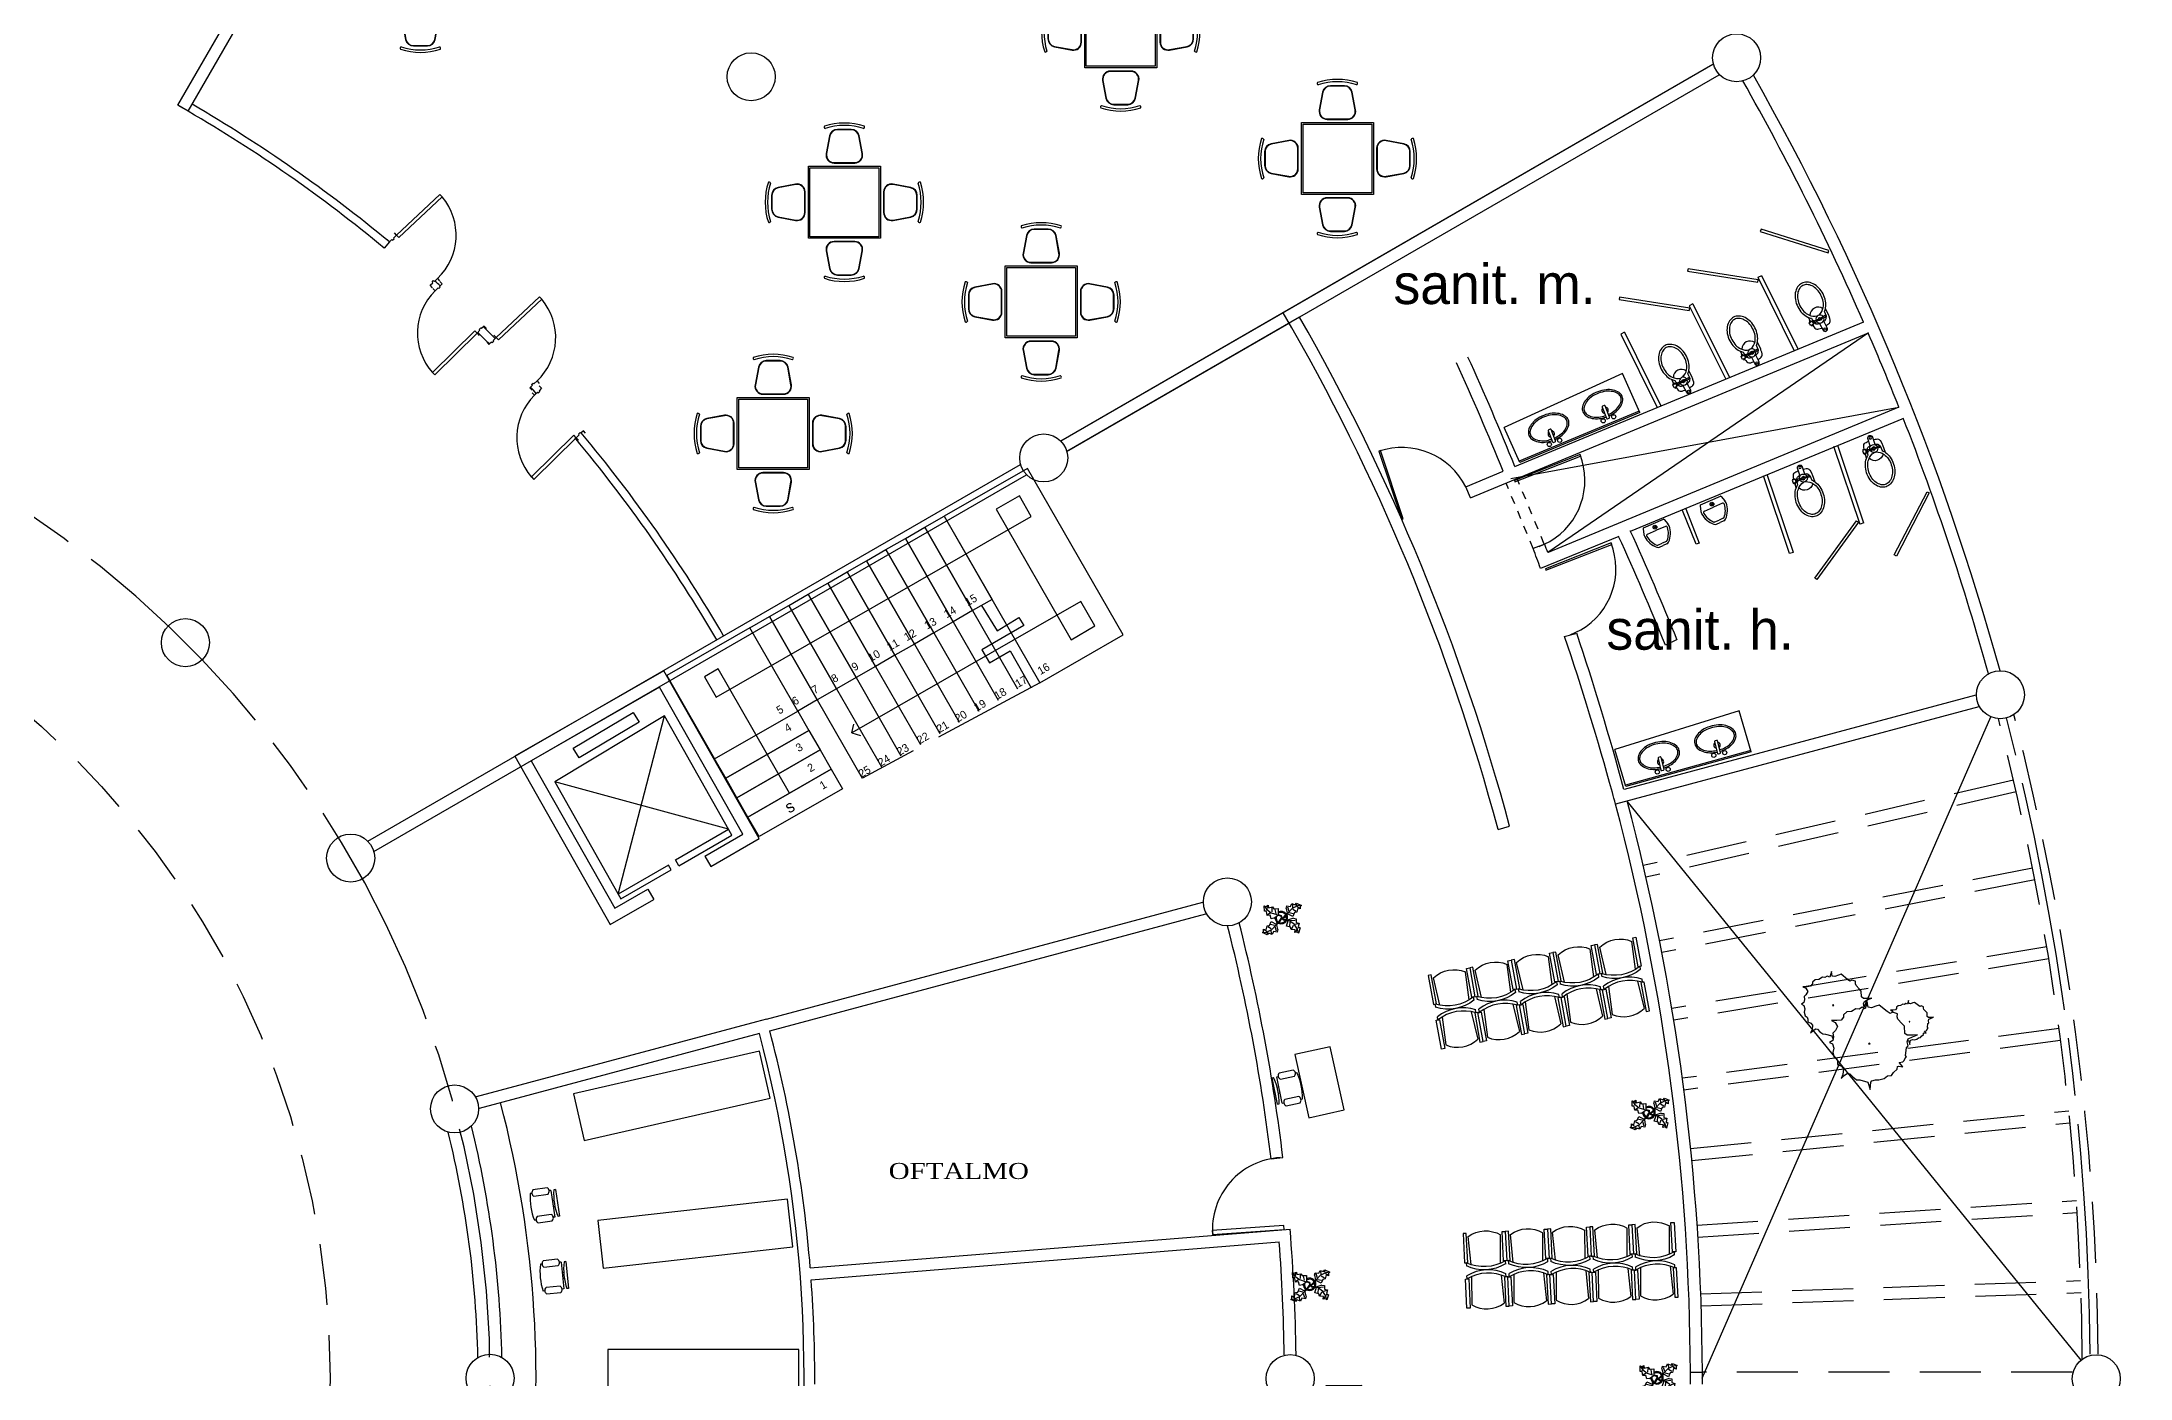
# Model space of a CAD drawing. Header units: millimetres. Extents: x 9 to 248, y 25 to 124.
# Drawn here: x 98.25 to 124.35, y 82.16 to 98.86 of the extents above; entities that cross this region are included whole.
import ezdxf

# ---------------------------------------------------------------- set-up
doc = ezdxf.new("R2010")
doc.units = ezdxf.units.MM
doc.header["$LTSCALE"] = 0.8
doc.header["$MEASUREMENT"] = 0
for name, pattern in [('ACAD_ISO02W100', [15, 12, -3]), ('ACAD_ISO08W100', [36, 24, -3, 6, -3]), ('DASHED2', [9.525, 6.35, -3.175])]:
    doc.linetypes.add(name, pattern=pattern)
for name, color, linetype in [('cancel', 2, 'Continuous'), ('CANCELERIA', 30, 'Continuous'), ('COLUMNAS', 5, 'Continuous'), ('EJES', 1, 'ACAD_ISO08W100'), ('JARDIN', 3, 'Continuous'), ('letrero', 4, 'Continuous'), ('MSAN', 2, 'Continuous'), ('MUEBLES', 2, 'Continuous'), ('MUROS', 6, 'Continuous')]:
    doc.layers.add(name, color=color, linetype=linetype)
doc.layers.add('LUMINARIAS', color=7, linetype='Continuous', lineweight=30)
doc.styles.add('Estilo 01', font='times.ttf', dxfattribs={"width": 1.2})
doc.styles.get("Standard").update_dxf_attribs({"font": 'bgothl.ttf'})

# ---------------------------------------------------------------- blocks, each defined once
blk = doc.blocks.new('COLUMNA')
at = {"layer": 'COLUMNAS', "ltscale": 0.15}
blk.add_circle((78.551, 72.792), 0.3, dxfattribs=at)
blk = doc.blocks.new('PUERTA.01')
at = {"layer": 'MUEBLES', "ltscale": 0.15}
blk.add_line((93.279, 73.287), (93.222, 73.426), dxfattribs=at)
blk.add_lwpolyline([(92.136, 73.871), (92.421, 73.017), (92.44, 73.023), (92.155, 73.877)], close=True, dxfattribs=at)
blk.add_arc((92.421, 73.017), 0.899, 27.0455, 108.4545, dxfattribs=at)
blk = doc.blocks.new('PUERTA01')
at = {"layer": 'MUEBLES', "ltscale": 0.15}
blk.add_lwpolyline([(91.591, 47.157), (92.347, 46.669), (92.374, 46.711), (91.618, 47.199)], close=True, dxfattribs=at)
blk.add_arc((91.616, 47.201), 0.9, 236.4813, 327.5293, dxfattribs=at)
blk = doc.blocks.new('ESTANTE')
at = {"layer": 'MUEBLES', "ltscale": 0.15}
blk.add_lwpolyline([(82.502, 62.042), (84.887, 62.042), (84.887, 62.642), (82.502, 62.642)], close=True, dxfattribs=at)
blk = doc.blocks.new('Clump of Trees or Bushes - plan')
for points in [[(-10.993, 56.487), (-9.228, 58.426), (-10.144, 63.512), (-8.923, 67.033), (-3.43, 69.772), (2.673, 72.119), (-2.82, 71.728), (-10.449, 71.728), (-13.195, 74.075), (-13.806, 83.073), (-16.857, 86.594), (-22.045, 92.071), (-22.961, 94.81), (-22.656, 98.722), (-28.759, 100.678), (-31.811, 99.113), (-35.472, 101.461), (-45.543, 109.676), (-49.815, 108.503), (-55.308, 106.155), (-59.58, 106.938), (-60.801, 113.98), (-63.242, 104.982), (-67.209, 106.938), (-70.872, 104.59), (-74.839, 104.982), (-80.637, 101.461), (-86.435, 101.069), (-90.402, 97.548), (-90.402, 94.419), (-93.454, 90.898), (-98.947, 90.115), (-105.66, 90.115), (-101.083, 87.768), (-98.031, 82.682), (-100.778, 77.596), (-103.829, 74.466), (-103.219, 69.772), (-104.134, 65.077), (-108.102, 62.73), (-104.439, 60.774), (-102.609, 55.297), (-103.829, 50.211), (-102.303, 44.342), (-98.947, 41.995), (-98.031, 38.865), (-98.031, 34.953), (-93.148, 32.606), (-90.707, 29.476), (-91.317, 22.434), (-93.454, 17.348), (-89.487, 21.26), (-85.519, 23.999), (-82.468, 23.216), (-78.806, 19.304), (-74.228, 15.783), (-69.956, 15.392), (-59.886, 12.653), (-58.254, 7.074)], [(59.448, 5.262), (60.936, 4.858), (62.652, -1.011), (63.415, 4.858), (64.178, 5.836), (66.848, 6.814), (69.709, 6.569), (73.905, 7.792), (76.385, 9.748), (79.627, 10.237), (81.153, 12.438), (84.014, 15.127), (84.205, 17.084), (85.158, 17.573), (88.591, 16.839), (85.73, 20.262), (88.591, 20.751), (89.545, 21.974), (90.689, 24.174), (91.452, 24.663), (90.499, 25.886), (91.261, 31.999), (92.596, 33.466), (92.024, 36.645), (92.787, 38.845), (96.22, 40.557), (100.035, 42.024), (96.602, 41.779), (91.834, 41.779), (90.117, 43.246), (89.736, 48.871), (87.828, 51.071), (84.586, 54.494), (84.014, 56.206), (84.205, 58.651), (80.39, 59.873), (78.483, 58.895), (76.194, 60.362), (69.9, 65.497), (67.23, 64.764), (63.797, 63.297), (61.126, 63.786), (60.364, 68.187), (58.838, 62.563), (56.358, 63.786), (54.07, 62.319), (51.59, 62.563), (47.966, 60.362), (44.343, 60.118), (41.863, 57.917), (41.863, 55.961), (39.956, 53.761), (36.523, 53.272), (32.327, 53.272), (35.187, 51.805), (36.641, 49.381)]]:
    blk.add_lwpolyline(points)
for points in [[(-4.577, 66.508), (-7.629, 55.261), (-12.588, 57.706), (-17.166, 54.772), (-22.125, 55.261), (-29.372, 50.86), (-36.62, 50.371), (-41.579, 45.969), (-41.579, 42.057), (-45.393, 37.656), (-52.259, 36.678), (-60.651, 36.678), (-54.93, 33.743), (-51.115, 27.386), (-54.548, 21.029), (-58.363, 17.116), (-57.6, 11.248), (-58.744, 5.38), (-63.703, 2.446), (-59.126, 0), (-56.837, -6.846), (-58.363, -13.203), (-56.455, -20.539), (-52.259, -23.473), (-51.115, -27.385), (-51.115, -32.275), (-45.012, -35.21), (-41.96, -39.122), (-42.723, -47.924), (-45.393, -54.282), (-40.434, -49.391), (-35.475, -45.968), (-31.661, -46.946), (-27.083, -51.837), (-21.362, -56.238), (-16.021, -56.727), (-3.433, -60.15), (0, -71.887), (1.526, -60.15), (3.052, -58.194), (8.392, -56.238), (14.114, -56.727), (22.506, -54.282), (27.465, -50.369), (33.949, -49.391), (37.001, -44.99), (42.723, -39.611), (43.104, -35.699), (45.012, -34.721), (51.878, -36.188), (46.156, -29.341), (51.878, -28.363), (53.785, -25.918), (56.074, -21.517), (57.6, -20.539), (55.692, -18.094), (57.218, -5.868), (59.888, -2.934), (58.744, 3.424), (60.27, 7.825), (67.136, 11.248), (74.765, 14.182), (67.899, 13.693), (58.363, 13.693), (54.93, 16.627), (54.167, 27.875), (50.352, 32.276), (43.867, 39.123), (42.723, 42.546), (43.104, 47.436), (35.475, 49.882), (31.661, 47.925), (27.083, 50.86), (14.495, 61.129), (9.155, 59.662), (2.289, 56.728), (-3.052, 57.706)], [(-58.055, 61.947), (-58.97, 60.774), (-57.139, 60.774)], [(62.08, 35.667), (61.508, 34.933), (62.652, 34.933)], [(-1.144, 1.468), (-2.289, 0), (0, 0)]]:
    blk.add_lwpolyline(points, close=True)
blk = doc.blocks.new('Plant - Rubber or Philodendron')
at = {"linetype": 'Continuous'}
for p, q in [((-16.2005, 11.4774), (-13.9899, 8.1064)), ((-16.2005, 11.4774), (-14.8639, 10.7964)), ((-16.0159, 6.3329), (-16.2005, 11.4774)), ((-14.0069, 5.8704), (-16.0159, 6.3329)), ((-15.3434, 6.5514), (-13.9984, 6.9884)), ((-14.8639, 10.7964), (-12.6195, 11.8975)), ((-13.5868, 2.2894), (-14.0069, 5.8704)), ((-13.9899, 8.1064), (-9.5434, 4.7185)), ((-10.6784, 2.491), (-13.5868, 2.2894)), ((-13.3174, 8.325), (-13.0735, 11.0065)), ((-13.1329, 3.1804), (-10.6614, 4.727)), ((-12.6195, 11.8975), (-12.1909, 9.4345)), ((-12.1909, 9.4345), (-8.3829, 10.3)), ((-9.5858, -0.8715), (-10.6784, 2.491)), ((-9.5434, 4.7185), (-4.1917, 2.9888)), ((-8.8369, 9.409), (-9.0894, 5.6095)), ((-8.3829, 10.3), (-7.0549, 8.501)), ((-7.1228, -0.443), (-3.5248, 2.2131)), ((-7.0549, 8.501), (-3.0284, 8.6941)), ((-4.8529, 4.012), (-5.7184, 7.82)), ((-3.5248, 2.2131), (-3.3011, 2.4355)), ((-3.3011, 2.4355), (-0.5306, 1.7947)), ((-3.0284, 8.6941), (-3.0709, 3.1041)), ((-3.0709, 3.1041), (0.0797, 2.3163)), ((-0.5306, 1.7947), (-0.2255, -0.5527)), ((-0.5306, 1.7947), (-0.5306, 1.7947)), ((0.0797, 2.3163), (0.4866, -0.031)), ((0.4866, -0.031), (2.1141, 0.2298)), ((2.1141, 0.2298), (5.4346, 3.9146)), ((6.1032, 3.6844), (2.8262, -0.031)), ((4.6914, 8.8812), (5.3859, 11.2828)), ((4.6914, 8.8812), (5.5014, 4.4831)), ((5.3859, 11.2828), (8.8871, 10.7908)), ((5.4346, 3.9146), (5.5014, 4.4831)), ((5.9878, 10.4842), (7.1971, 6.3869)), ((11.1089, 1.1958), (6.1032, 3.6844)), ((10.3916, 8.7942), (6.2847, 4.4028)), ((7.7005, 4.8881), (11.5025, 3.9967)), ((8.8871, 10.7908), (9.9809, 13.4933)), ((9.9809, 13.4933), (13.3837, 12.301)), ((15.3859, 11.3055), (10.3916, 8.7942)), ((10.5828, 12.6946), (10.8893, 9.7953)), ((14.2977, 6.1031), (10.9934, 7.9956)), ((12.7005, 4.8994), (11.1089, 1.1958)), ((14.8995, 5.3044), (12.7005, 4.8994)), ((13.3837, 12.301), (14.68, 13.9039)), ((14.5816, 13.2037), (14.3848, 11.8033)), ((14.68, 13.9039), (19.3848, 11.8146)), ((15.7909, 9.1065), (14.8995, 5.3044)), ((15.2875, 10.6053), (17.5907, 9.2105)), ((19.3848, 11.8146), (15.3859, 11.3055)), ((18.1925, 8.4119), (15.7909, 9.1065)), ((19.3848, 11.8146), (18.1868, 10.9119)), ((18.1868, 10.9119), (18.1925, 8.4119)), ((-18.008, -14.1781), (-16.8101, -13.2754)), ((-18.008, -14.1781), (-14.0091, -13.669)), ((-13.3032, -16.2674), (-18.008, -14.1781)), ((-16.8157, -10.7754), (-14.4141, -11.4699)), ((-16.8101, -13.2754), (-16.8157, -10.7754)), ((-13.9107, -12.9688), (-16.2139, -11.574)), ((-14.4141, -11.4699), (-13.5228, -7.6679)), ((-14.0091, -13.669), (-9.0148, -11.1577)), ((-13.5228, -7.6679), (-11.3237, -7.2629)), ((-12.0069, -14.6645), (-13.3032, -16.2674)), ((-13.2048, -15.5672), (-13.008, -14.1668)), ((-12.921, -8.4665), (-9.6166, -10.359)), ((-8.6042, -15.8568), (-12.0069, -14.6645)), ((-11.3237, -7.2629), (-9.7321, -3.5593)), ((-6.3237, -7.2516), (-10.1257, -6.3602)), ((-9.7321, -3.5593), (-4.7264, -6.0479)), ((-7.1228, -0.443), (-9.5858, -0.8715)), ((-9.206, -15.0581), (-9.5126, -12.1588)), ((-9.0148, -11.1577), (-4.9047, -6.8122)), ((-7.5103, -13.1543), (-8.6042, -15.8568)), ((-4.0092, -13.6463), (-7.5103, -13.1543)), ((-4.611, -12.8477), (-5.8203, -8.7504)), ((-2.019, -3.6148), (-4.7264, -6.0479)), ((-4.1246, -6.8466), (-4.0579, -6.2781)), ((-3.3146, -11.2447), (-4.1246, -6.8466)), ((-4.0579, -6.2781), (-0.9375, -3.1608)), ((-3.3146, -11.2447), (-4.0092, -13.6463)), ((-2.019, -3.6148), (-0.2255, -0.5527)), ((-0.9375, -3.1608), (0.5883, -0.8135)), ((0.5883, -0.8135), (2.2447, -2.0916)), ((2.8262, -0.031), (1.3003, -0.5527)), ((1.3003, -0.5527), (2.4193, -1.4655)), ((2.2447, -2.0916), (6.7108, -2.6626)), ((2.4193, -1.4655), (6.895, -2.1175)), ((4.943, -7.9659), (6.7108, -2.6626)), ((8.8321, -9.0266), (4.943, -7.9659)), ((11.6605, -0.5413), (6.895, -2.1175)), ((12.3677, -6.1981), (7.219, -2.6772)), ((8.125, -4.0768), (7.7715, -7.9659)), ((8.3544, -2.7453), (13.1973, -2.1704)), ((9.5392, -11.1479), (8.8321, -9.0266)), ((13.4283, -11.5015), (9.5392, -11.1479)), ((10.2463, -10.4408), (11.6605, -6.9053)), ((11.6605, -0.5413), (14.1354, -0.8948)), ((15.5496, -10.7943), (12.3677, -6.1981)), ((13.0748, -13.9763), (13.4283, -11.5015)), ((15.5496, -13.6228), (13.0748, -13.9763)), ((16.2567, -5.8446), (13.4283, -6.5517)), ((14.8425, -10.7943), (13.7819, -13.2692)), ((14.1354, -0.8948), (14.1354, -4.4304)), ((14.1354, -4.4304), (16.9638, -5.1375)), ((16.6103, -14.6834), (15.5496, -10.7943)), ((16.6103, -14.6834), (15.5496, -13.6228)), ((17.3174, -9.7337), (15.9032, -9.7337)), ((16.9638, -5.1375), (16.2567, -8.673)), ((16.2567, -8.673), (18.0245, -9.7337)), ((18.0245, -9.7337), (16.6103, -14.6834))]:
    blk.add_line(p, q, dxfattribs=at)
for centre, radius, start, end in [((0.0308, 0.1664), 6, 178.6147, 235.1169), ((0.0308, 0.1664), 5, 168.1647, 238.6725), ((0, 0), 6.1275, 34.37569, 120.1028), ((-0.0601, -0.2075), 5.2461, 33.82192, 124.9414), ((-0.2664, 0.1682), 5.2775, 338.4094, 20.03007), ((-0.098, 0.1364), 6.1288, 341.2017, 26.09184), ((-0.0234, 0.3825), 6.1492, 242.5812, 331.2714), ((-0.1102, 0.4886), 5.2883, 247.3711, 327.472)]:
    blk.add_arc(centre, radius, start, end, dxfattribs=at)
blk = doc.blocks.new('Chair - Desk')
at = {"linetype": 'Continuous'}
for p, q in [((-8.5, 0), (-8.5, -1)), ((-8.5, 0), (8.5, 0)), ((8.5, 0), (8.5, -1)), ((-10.5, -5), (-10.5, -14)), ((-8.5, -3), (-8.5, -4)), ((-8.5, -3), (8.5, -3)), ((-6.5, -14), (-6.5, -5)), ((-2, -3), (-2, -1.9355)), ((2, -1.9576), (2, -3)), ((6.5, -5), (6.5, -14)), ((8.5, -3), (8.5, -4)), ((10.5, -14), (10.5, -5)), ((-8.5, -15), (-8.5, -16)), ((8.5, -15), (8.5, -16))]:
    blk.add_line(p, q, dxfattribs=at)
for centre, radius, start, end in [((-8.5, -6.5), 2.5, 36.8699, 143.1301), ((0, 34.625), 36.625, 256.5803, 283.4197), ((8.5, -6.5), 2.5, 36.8699, 143.1301), ((-8.5, -12.5), 2.5, 216.8699, 323.1301), ((0, 19.625), 36.625, 256.5803, 283.4197), ((8.5, -12.5), 2.5, 216.8699, 323.1301)]:
    blk.add_arc(centre, radius, start, end, dxfattribs=at)
blk = doc.blocks.new('ESCRITORIO')
at = {"layer": 'MUEBLES', "ltscale": 0.15}
blk.add_lwpolyline([(78.54, 40.671), (79.258, 41.044), (79.051, 41.443), (78.332, 41.07)], close=True, dxfattribs=at)
blk = doc.blocks.new('escalera02')
at = {"layer": 'MUEBLES', "ltscale": 0.15}
for p, q in [((87.643, 73.311), (87.353, 73.144)), ((87.353, 73.144), (88.288, 71.515)), ((87.79, 73.055), (87.643, 73.311)), ((83.854, 70.795), (87.79, 73.055)), ((88.411, 71.993), (85.55, 70.351)), ((88.587, 71.686), (88.411, 71.993)), ((88.288, 71.515), (88.587, 71.686)), ((83.879, 71.149), (83.707, 71.051)), ((83.707, 71.051), (83.854, 70.795)), ((84.771, 69.596), (83.879, 71.149)), ((85.55, 70.351), (85.575, 70.459)), ((85.55, 70.351), (85.656, 70.318))]:
    blk.add_line(p, q, dxfattribs=at)
at = {"layer": 'MUEBLES', "linetype": 'ACAD_ISO02W100', "ltscale": 0.15}
for p, q in [((87.058, 71.878), (87.619, 70.901)), ((86.573, 71.599), (87.134, 70.622)), ((86.815, 71.738), (87.376, 70.761)), ((86.087, 71.32), (86.648, 70.343)), ((86.33, 71.46), (86.891, 70.483)), ((85.601, 71.041), (86.162, 70.064)), ((85.844, 71.181), (86.405, 70.204)), ((85.116, 70.763), (85.677, 69.785)), ((85.358, 70.902), (85.919, 69.925)), ((87.899, 70.977), (85.68, 69.786))]:
    blk.add_line(p, q, dxfattribs=at)
at = {"layer": 'MUEBLES', "ltscale": 0.15}
for points in [[(87.899, 70.977), (88.939, 71.574), (87.744, 73.655), (86.704, 73.058)], [(87.058, 71.878), (86.815, 71.738), (86.218, 72.779), (86.461, 72.919)], [(87.301, 72.017), (87.058, 71.878), (86.461, 72.919), (86.704, 73.058)], [(86.573, 71.599), (86.33, 71.46), (85.732, 72.5), (85.975, 72.64)], [(86.815, 71.738), (86.573, 71.599), (85.975, 72.64), (86.218, 72.779)], [(86.087, 71.32), (85.844, 71.181), (85.247, 72.222), (85.489, 72.361)], [(86.33, 71.46), (86.087, 71.32), (85.489, 72.361), (85.732, 72.5)], [(85.601, 71.041), (85.358, 70.902), (84.761, 71.943), (85.004, 72.082)], [(85.844, 71.181), (85.601, 71.041), (85.004, 72.082), (85.247, 72.222)], [(85.116, 70.763), (84.873, 70.623), (84.275, 71.664), (84.518, 71.803)], [(85.358, 70.902), (85.116, 70.763), (84.518, 71.803), (84.761, 71.943)], [(83.832, 70.026), (84.873, 70.623), (84.275, 71.664), (83.235, 71.066)], [(83.972, 69.783), (83.832, 70.026), (84.873, 70.623), (85.012, 70.38)], [(84.111, 69.54), (83.972, 69.783), (85.012, 70.38), (85.152, 70.138)], [(84.25, 69.297), (84.111, 69.54), (85.152, 70.138), (85.291, 69.895)], [(84.39, 69.054), (84.25, 69.297), (85.291, 69.895), (85.43, 69.652)]]:
    blk.add_lwpolyline(points, close=True, dxfattribs=at)
at = {"layer": 'MUEBLES', "linetype": 'DASHED2', "ltscale": 0.15}
blk.add_lwpolyline([(87.169, 71.941), (87.366, 71.626), (87.635, 71.794), (87.699, 71.691), (87.175, 71.39), (87.268, 71.227), (87.527, 71.375), (87.791, 70.915)], dxfattribs=at)
at = {"layer": 'MUEBLES', "ltscale": 0.15, "attachment_point": 1, "rotation": 29.861}
for s, insert, char_height, width in [('15', (86.947, 72.018), 0.1, 0.4085), ('13', (86.44, 71.726), 0.1, 0.4085), ('14', (86.685, 71.867), 0.1, 0.4085), ('11', (85.973, 71.459), 0.1, 0.4085), ('12', (86.186, 71.581), 0.1, 0.4085), ('10', (85.736, 71.322), 0.1, 0.4085), ('8', (85.277, 71.059), 0.1, 0.2575), ('9', (85.531, 71.205), 0.1, 0.2575), ('17', (87.576, 70.998), 0.1, 0.4085), ('16', (87.855, 71.158), 0.1, 0.4085), ('6', (84.786, 70.777), 0.1, 0.2575), ('7', (85.032, 70.918), 0.1, 0.2575), ('19', (87.06, 70.702), 0.1, 0.4085), ('18', (87.314, 70.848), 0.1, 0.4085), ('5', (84.592, 70.666), 0.1, 0.2575), ('21', (86.593, 70.433), 0.1, 0.4085), ('20', (86.821, 70.565), 0.1, 0.4085), ('4', (84.692, 70.441), 0.1, 0.2575), ('3', (84.833, 70.195), 0.1, 0.2575), ('23', (86.096, 70.149), 0.1, 0.4085), ('22', (86.347, 70.293), 0.1, 0.4085), ('2', (84.979, 69.942), 0.1, 0.2575), ('24', (85.86, 70.013), 0.1, 0.4085), ('1', (85.132, 69.725), 0.1, 0.2575), ('25', (85.618, 69.874), 0.1, 0.4085), ('s', (84.69, 69.471), 0.15, 0.2575)]:
    blk.add_mtext(s, dxfattribs=dict(at, insert=insert, char_height=char_height, width=width))
blk = doc.blocks.new('elev.01')
at = {"layer": 'MUEBLES', "ltscale": 0.15}
for p, q in [((83.206, 70.564), (81.836, 69.737)), ((82.627, 68.336), (83.206, 70.564)), ((84.006, 69.146), (81.836, 69.737)), ((83.343, 68.763), (84.006, 69.146)), ((83.257, 68.699), (82.627, 68.336)), ((83.291, 68.639), (83.257, 68.699)), ((83.385, 68.69), (83.343, 68.763))]:
    blk.add_line(p, q, dxfattribs=at)
blk.add_lwpolyline([(82.067, 70.159), (82.817, 70.606), (82.889, 70.486), (82.139, 70.038)], close=True, dxfattribs=at)
for points in [[(83.385, 68.69), (84.049, 69.072), (83.206, 70.564)], [(81.836, 69.737), (82.661, 68.276), (83.291, 68.639)]]:
    blk.add_lwpolyline(points, dxfattribs=at)
at = {"layer": 'MUROS', "ltscale": 0.15}
for p, q in [((83.713, 68.811), (84.186, 69.084)), ((83.788, 68.681), (84.39, 69.029)), ((83.713, 68.811), (83.788, 68.681)), ((82.586, 68.16), (82.998, 68.398)), ((82.998, 68.398), (83.073, 68.268)), ((82.528, 67.954), (83.073, 68.268))]:
    blk.add_line(p, q, dxfattribs=at)
for points in [[(84.39, 69.029), (83.2, 71.127), (81.335, 70.058), (82.528, 67.954)], [(84.186, 69.084), (83.145, 70.923), (81.54, 70.002), (82.586, 68.16)]]:
    blk.add_lwpolyline(points, dxfattribs=at)
blk = doc.blocks.new('S-ESPERA')
at = {"color": 0, "linetype": 'ByBlock'}
for p, q in [((-0.183, 2.642), (0.183, 2.642)), ((-0.183, 2.601), (-0.183, 2.642)), ((0.183, 2.642), (0.183, 2.621)), ((0.183, 2.621), (0.224, 2.621)), ((0.183, 2.621), (0.183, 2.601)), ((0.183, 2.601), (-0.183, 2.601)), ((0.209, 2.563), (-0.142, 2.581)), ((0.183, 2.154), (-0.183, 2.154)), ((-0.183, 2.154), (-0.183, 2.113)), ((-0.183, 2.113), (0.183, 2.113)), ((-0.183, 2.113), (0.183, 2.113)), ((-0.183, 2.073), (-0.183, 2.113)), ((-0.183, 2.113), (0.183, 2.113)), ((0.209, 2.192), (-0.142, 2.174)), ((0.183, 2.134), (0.183, 2.154)), ((0.183, 2.113), (0.183, 2.134)), ((0.183, 2.134), (0.224, 2.134)), ((0.183, 2.113), (0.183, 2.093)), ((0.183, 2.113), (0.183, 2.093)), ((0.183, 2.093), (0.224, 2.093)), ((0.183, 2.093), (0.183, 2.073)), ((0.183, 2.093), (0.224, 2.093)), ((0.183, 2.073), (-0.183, 2.073)), ((0.209, 2.035), (-0.142, 2.052)), ((-0.183, 1.626), (-0.183, 1.585)), ((0.183, 1.626), (-0.183, 1.626)), ((-0.183, 1.544), (-0.183, 1.585)), ((-0.183, 1.585), (0.183, 1.585)), ((-0.183, 1.585), (0.183, 1.585)), ((0.209, 1.664), (-0.142, 1.646)), ((0.183, 1.605), (0.183, 1.626)), ((0.183, 1.605), (0.224, 1.605)), ((0.183, 1.585), (0.183, 1.605)), ((0.183, 1.585), (0.183, 1.565)), ((0.183, 1.544), (-0.183, 1.544)), ((0.209, 1.506), (-0.142, 1.524)), ((0.183, 1.565), (0.183, 1.544)), ((0.183, 1.565), (0.224, 1.565)), ((-0.183, 1.097), (-0.183, 1.057)), ((0.183, 1.097), (-0.183, 1.097)), ((-0.183, 1.057), (0.183, 1.057)), ((-0.183, 1.016), (-0.183, 1.057)), ((-0.183, 1.057), (0.183, 1.057)), ((0.209, 1.135), (-0.142, 1.118)), ((0.183, 1.077), (0.183, 1.097)), ((0.183, 1.077), (0.224, 1.077)), ((0.183, 1.057), (0.183, 1.077)), ((0.183, 1.057), (0.183, 1.036)), ((0.183, 1.016), (-0.183, 1.016)), ((0.209, 0.978), (-0.142, 0.996)), ((0.183, 1.036), (0.183, 1.016)), ((0.183, 1.036), (0.224, 1.036)), ((-0.183, 0.569), (-0.183, 0.528)), ((0.183, 0.569), (-0.183, 0.569)), ((-0.183, 0.488), (-0.183, 0.528)), ((-0.183, 0.528), (0.183, 0.528)), ((-0.183, 0.528), (0.183, 0.528)), ((0.209, 0.607), (-0.142, 0.589)), ((0.183, 0.549), (0.183, 0.569)), ((0.183, 0.549), (0.224, 0.549)), ((0.183, 0.528), (0.183, 0.549)), ((0.183, 0.528), (0.183, 0.508)), ((0.183, 0.488), (-0.183, 0.488)), ((0.209, 0.45), (-0.142, 0.467)), ((0.183, 0.508), (0.183, 0.488)), ((0.183, 0.508), (0.224, 0.508)), ((-0.183, 0.041), (-0.183, 0)), ((0.183, 0.041), (-0.183, 0.041)), ((-0.183, 0), (0.183, 0)), ((0.209, 0.079), (-0.142, 0.061)), ((0.183, 0.02), (0.183, 0.041)), ((0.183, 0.02), (0.224, 0.02)), ((0.183, 0), (0.183, 0.02))]:
    blk.add_line(p, q, dxfattribs=at)
for centre, radius, start, end in [((-0.274, 2.377), 0.518, 331.9275, 28.0725), ((-0.234, 2.377), 0.518, 331.9275, 28.0725), ((0.166, 2.377), 0.369, 146.6015, 213.3985), ((-0.274, 1.849), 0.518, 331.9275, 28.0725), ((-0.234, 1.849), 0.518, 331.9275, 28.0725), ((0.166, 1.849), 0.369, 146.6015, 213.3985), ((0.166, 1.321), 0.369, 146.6015, 213.3985), ((-0.274, 1.321), 0.518, 331.9275, 28.0725), ((-0.234, 1.321), 0.518, 331.9275, 28.0725), ((0.166, 0.792), 0.369, 146.6015, 213.3985), ((-0.274, 0.792), 0.518, 331.9275, 28.0725), ((-0.234, 0.792), 0.518, 331.9275, 28.0725), ((0.166, 0.264), 0.369, 146.6015, 213.3985), ((-0.274, 0.264), 0.518, 331.9275, 28.0725), ((-0.234, 0.264), 0.518, 331.9275, 28.0725)]:
    blk.add_arc(centre, radius, start, end, dxfattribs=at)
blk = doc.blocks.new('MCUADR')
for points in [[(0.301, 0.92), (0.559, 0.92, 0.470481), (0.657, 1.039), (0.615, 1.259, 0.3601), (0.517, 1.34), (0.343, 1.34, 0.3601), (0.245, 1.259), (0.203, 1.039, 0.470481)], [(0.301, 0.925), (0.559, 0.925, 0.470481), (0.652, 1.038), (0.611, 1.258, 0.3601), (0.517, 1.335), (0.343, 1.335, 0.3601), (0.249, 1.258), (0.208, 1.038, 0.470481)], [(-0.06, 0.301), (-0.06, 0.559, 0.470481), (-0.179, 0.657), (-0.399, 0.615, 0.3601), (-0.48, 0.517), (-0.48, 0.343, 0.3601), (-0.399, 0.245), (-0.179, 0.203, 0.470481)], [(-0.065, 0.301), (-0.065, 0.559, 0.470481), (-0.178, 0.652), (-0.398, 0.611, 0.3601), (-0.475, 0.517), (-0.475, 0.343, 0.3601), (-0.398, 0.249), (-0.178, 0.208, 0.470481)], [(0.92, 0.559), (0.92, 0.301, 0.470481), (1.039, 0.203), (1.259, 0.245, 0.3601), (1.34, 0.343), (1.34, 0.517, 0.3601), (1.259, 0.615), (1.039, 0.657, 0.470481)], [(0.925, 0.559), (0.925, 0.301, 0.470481), (1.038, 0.208), (1.258, 0.249, 0.3601), (1.335, 0.343), (1.335, 0.517, 0.3601), (1.258, 0.611), (1.038, 0.652, 0.470481)], [(0.559, -0.06), (0.301, -0.06, 0.470481), (0.203, -0.179), (0.245, -0.399, 0.3601), (0.343, -0.48), (0.517, -0.48, 0.3601), (0.615, -0.399), (0.657, -0.179, 0.470481)], [(0.559, -0.065), (0.301, -0.065, 0.470481), (0.208, -0.178), (0.249, -0.398, 0.3601), (0.343, -0.475), (0.517, -0.475, 0.3601), (0.611, -0.398), (0.652, -0.178, 0.470481)]]:
    blk.add_lwpolyline(points, format="xyb", close=True)
for points in [[(-0.02, 0.88), (0.88, 0.88), (0.88, -0.02), (-0.02, -0.02)], [(0, 0.86), (0.86, 0.86), (0.86, 0), (0, 0)]]:
    blk.add_lwpolyline(points, close=True)
for centre, radius, start, end in [((0.198, 1.37), 0.0203, 150.4305, 245.9306), ((0.43, 0.619), 0.801, 71.8194, 108.1806), ((0.43, 0.619), 0.771, 71.8194, 108.1806), ((0.662, 1.37), 0.0203, 294.0694, 29.5695), ((0.241, 0.43), 0.801, 161.8194, 198.1806), ((0.241, 0.43), 0.771, 161.8194, 198.1806), ((-0.51, 0.662), 0.0203, 24.0694, 119.5695), ((1.37, 0.662), 0.0203, 60.4305, 155.9306), ((0.619, 0.43), 0.771, 341.8194, 18.1806), ((0.619, 0.43), 0.801, 341.8194, 18.1806), ((-0.51, 0.198), 0.0203, 240.4305, 335.9306), ((1.37, 0.198), 0.0203, 204.0694, 299.5695), ((0.198, -0.51), 0.0203, 114.0694, 209.5695), ((0.43, 0.241), 0.801, 251.8194, 288.1806), ((0.43, 0.241), 0.771, 251.8194, 288.1806), ((0.662, -0.51), 0.0203, 330.4305, 65.9306)]:
    blk.add_arc(centre, radius, start, end)
blk = doc.blocks.new('MU10')
at = {"color": 0, "linetype": 'ByBlock'}
blk.add_lwpolyline([(0.125, -0.037), (0.127, -0.048), (0.131, -0.057), (0.135, -0.066), (0.141, -0.073), (0.163, -0.089), (0.228, -0.092, 0.063937), (0.263, -0.125, 0.085102), (0.338, -0.163, 0.074474), (0.432, -0.177, 0.074474), (0.527, -0.163, 0.085102), (0.602, -0.125, 0.106258), (0.655, -0.065, 0.128301), (0.672, 0, 0.128301), (0.655, 0.065, 0.106258), (0.602, 0.125, 0.085102), (0.527, 0.163, 0.074474), (0.432, 0.177, 0.074474), (0.338, 0.163, 0.085102), (0.263, 0.125, 0.063937), (0.228, 0.092), (0.163, 0.089), (0.141, 0.073), (0.135, 0.066), (0.131, 0.057), (0.127, 0.047), (0.125, 0.037), (0.124, 0.03), (0.03, 0.03, 0.414214), (0, 0, 0.414214), (0.03, -0.03), (0.124, -0.03)], format="xyb", close=True, dxfattribs=at)
for points in [[(0.143, 0.116), (0.121, 0.113), (0.1, 0.108), (0.086, 0.101), (0.077, 0.092), (0.071, 0.081), (0.068, 0.068), (0.065, 0.052), (0.063, 0.036), (0.063, 0.03)], [(0.151, 0.13), (0.141, 0.13), (0.141, 0.11), (0.151, 0.11)], [(0.161, 0.1), (0.151, 0.1), (0.151, 0.14), (0.191, 0.14), (0.191, 0.1), (0.161, 0.1)], [(0.161, 0.075), (0.151, 0.075), (0.151, 0.085), (0.191, 0.085), (0.191, 0.075), (0.181, 0.075)], [(0.161, 0.085), (0.161, 0.1)], [(0.161, 0.017), (0.161, 0.03), (0.181, 0.03), (0.181, 0.017)], [(0.166, 0.03), (0.166, 0.05), (0.176, 0.05), (0.176, 0.03)], [(0.181, 0.085), (0.181, 0.1)], [(0.191, 0.135), (0.196, 0.135), (0.196, 0.105), (0.191, 0.105)], [(0.196, 0.13), (0.201, 0.13), (0.201, 0.11), (0.196, 0.11)], [(0.201, 0.125), (0.211, 0.125), (0.211, 0.115), (0.201, 0.115)], [(0.257, 0.121), (0.213, 0.12)], [(0.063, -0.03), (0.063, -0.036), (0.065, -0.052), (0.068, -0.068), (0.071, -0.081), (0.077, -0.092), (0.086, -0.101), (0.1, -0.108), (0.121, -0.113), (0.151, -0.117), (0.16, -0.119), (0.257, -0.121)], [(0.161, -0.018), (0.161, -0.025), (0.181, -0.025), (0.181, -0.017)], [(0.166, -0.025), (0.161, -0.075), (0.181, -0.075), (0.176, -0.025)]]:
    blk.add_lwpolyline(points, dxfattribs=at)
blk.add_lwpolyline([(0.161, 0.05), (0.181, 0.05), (0.181, 0.075), (0.161, 0.075)], close=True, dxfattribs=at)
for points in [[(0.183, 0.085, 0.076321), (0.186, 0.1)], [(0.432, 0.147, 0.074474), (0.346, 0.135, 0.085102), (0.281, 0.101, 0.171931), (0.22, 0.012, 0.128301)], [(0.22, -0.012, 0.171931), (0.281, -0.101, 0.085102), (0.346, -0.135, 0.074474), (0.432, -0.147, 0.074474), (0.518, -0.135, 0.085102), (0.584, -0.101, 0.106258), (0.629, -0.05, 0.128301), (0.642, 0, 0.128301), (0.629, 0.05, 0.106258), (0.584, 0.101, 0.085102), (0.518, 0.135, 0.074474), (0.432, 0.147, 0.074474)]]:
    blk.add_lwpolyline(points, format="xyb", dxfattribs=at)
for centre, radius in [((0.03, 0), 0.015), ((0.171, 0), 0.02), ((0.171, 0), 0.01)]:
    blk.add_circle(centre, radius, dxfattribs=at)
for start, end in [(99.1612, 262.0544), (280.0935, 78.4473), (266.1443, 266.2441)]:
    blk.add_arc((0.171, 0), 0.0503, start, end)
blk.add_arc((0.223, 0), 0.102, 296.6147, 63.3853, dxfattribs=at)
blk = doc.blocks.new('LLAVES')
at = {"color": 0, "linetype": 'ByBlock'}
for p, q in [((0.015, 0.005), (0.015, -0.005)), ((0.095, 0.01), (0.02, 0.01)), ((0.1, -0.005), (0.1, 0.005)), ((0.02, -0.01), (0.095, -0.01))]:
    blk.add_line(p, q, dxfattribs=at)
for centre in [(0.013, 0.035), (0.013, -0.035)]:
    blk.add_circle(centre, 0.013, dxfattribs=at)
for centre, start, end in [((0.02, 0.005), 90, 180), ((0.095, 0.005), 0, 90), ((0.02, -0.005), 180, 270), ((0.095, -0.005), 270, 360)]:
    blk.add_arc(centre, 0.005, start, end, dxfattribs=at)
blk = doc.blocks.new('MU6')
at = {"color": 0, "linetype": 'ByBlock'}
for points in [[(-0.018, 0.171, 0.050781), (-0.102, 0.158, 0.076871), (-0.183, 0.123, 0.107155), (-0.243, 0.064, 0.146462), (-0.261, 0.005, 0.146462), (-0.243, -0.054, 0.107155), (-0.183, -0.112, 0.076871), (-0.102, -0.148, 0.063889), (0.003, -0.161, 0.063889), (0.109, -0.148, 0.076871), (0.19, -0.112, 0.107155), (0.25, -0.054, 0.146462), (0.267, 0.005, 0.146462), (0.25, 0.064, 0.107155), (0.19, 0.123, 0.076871), (0.109, 0.158, 0.053581), (0.021, 0.171, 0.063889)], [(-0.017, 0.151, 0.050781), (-0.097, 0.139, 0.076871), (-0.173, 0.106, 0.107155), (-0.226, 0.053, 0.146462), (-0.241, 0.005, 0.146462), (-0.226, -0.043, 0.107155), (-0.173, -0.095, 0.076871), (-0.097, -0.128, 0.063889), (0.003, -0.141, 0.063889), (0.104, -0.128, 0.076871), (0.179, -0.095, 0.107155), (0.233, -0.043, 0.146462), (0.247, 0.005, 0.146462), (0.233, 0.053, 0.107155), (0.179, 0.106, 0.076871), (0.104, 0.139, 0.053581), (0.02, 0.151, 0.053581)]]:
    blk.add_lwpolyline(points, format="xyb", dxfattribs=at)
for start, end in [(119.1764, 240.8236), (299.1764, 60.8236)]:
    blk.add_arc((0.001, 0.088), 0.04, start, end, dxfattribs=at)
at = {"color": 0, "linetype": 'ByBlock', "xscale": 2, "yscale": 2, "zscale": 2, "rotation": 270}
blk.add_blockref('LLAVES', (0.001, 0.228), dxfattribs=at)
blk = doc.blocks.new('MINGP1')
at = {"layer": 'MSAN'}
for p, q in [((-0.133, 0.118), (-0.153, 0.049)), ((-0.133, 0.118), (-0.153, 0.049)), ((-0.124, 0.126), (0.146, 0.126)), ((-0.124, 0.126), (0.146, 0.126)), ((-0.111, 0.034), (0.011, 0.034)), ((-0.111, 0.034), (0.011, 0.034)), ((0.133, 0.034), (0.012, 0.034)), ((0.133, 0.034), (0.012, 0.034)), ((0.155, 0.118), (0.175, 0.049)), ((0.155, 0.118), (0.175, 0.049)), ((-0.046, -0.142), (0.011, -0.142)), ((-0.046, -0.142), (0.011, -0.142)), ((-0.041, -0.173), (0.011, -0.173)), ((-0.041, -0.173), (0.011, -0.173)), ((0.068, -0.142), (0.012, -0.142)), ((0.068, -0.142), (0.012, -0.142)), ((0.063, -0.173), (0.012, -0.173)), ((0.063, -0.173), (0.012, -0.173))]:
    blk.add_line(p, q, dxfattribs=at)
for radius in [0.0236, 0.0236, 0.00865, 0.00865]:
    blk.add_circle((0.01, 0.078), radius, dxfattribs=at)
for centre, radius, start, end in [((-0.076, 0.027), 0.08, 163.9075, 184.4031), ((-0.076, 0.027), 0.08, 163.9075, 184.4031), ((0.123, 0.042), 0.28, 184.4031, 226.7696), ((0.123, 0.042), 0.28, 184.4031, 226.7696), ((-0.124, 0.116), 0.01, 90, 163.9075), ((-0.124, 0.116), 0.01, 90, 163.9075), ((-0.111, 0.014), 0.02, 90, 188.6816), ((-0.111, 0.014), 0.02, 90, 188.6816), ((0.146, 0.053), 0.28, 188.6816, 222.3611), ((0.146, 0.053), 0.28, 188.6816, 222.3611), ((-0.124, 0.053), 0.28, 317.6389, 351.3184), ((-0.124, 0.053), 0.28, 317.6389, 351.3184), ((-0.101, 0.042), 0.28, 313.2304, 355.5969), ((-0.101, 0.042), 0.28, 313.2304, 355.5969), ((0.133, 0.014), 0.02, 351.3184, 90), ((0.133, 0.014), 0.02, 351.3184, 90), ((0.146, 0.116), 0.01, 16.0925, 90), ((0.146, 0.116), 0.01, 16.0925, 90), ((0.098, 0.027), 0.08, 355.5969, 16.0925), ((0.098, 0.027), 0.08, 355.5969, 16.0925), ((-0.041, -0.133), 0.04, 226.7696, 270), ((-0.041, -0.133), 0.04, 226.7696, 270), ((-0.046, -0.122), 0.02, 222.3611, 270), ((-0.046, -0.122), 0.02, 222.3611, 270), ((0.063, -0.133), 0.04, 270, 313.2304), ((0.063, -0.133), 0.04, 270, 313.2304), ((0.068, -0.122), 0.02, 270, 317.6389), ((0.068, -0.122), 0.02, 270, 317.6389)]:
    blk.add_arc(centre, radius, start, end, dxfattribs=at)

msp = doc.modelspace()

# ---------------------------------------------------------------- linework, layer by layer
at = {"layer": 'cancel', "ltscale": 0.15}
for p, q in [((119.005, 82.159), (122.611, 90.425)), ((123.74, 82.385), (118.065, 89.372))]:
    msp.add_line(p, q, dxfattribs=at)
at = {"layer": 'cancel', "linetype": 'DASHED2', "ltscale": 0.15}
for p, q in [((122.895, 89.634), (118.267, 88.565)), ((122.929, 89.487), (118.301, 88.419)), ((123.132, 88.534), (118.47, 87.625)), ((123.16, 88.387), (118.498, 87.477)), ((123.311, 87.548), (118.623, 86.78)), ((123.335, 87.4), (118.648, 86.632)), ((123.464, 86.528), (118.755, 85.908)), ((123.483, 86.379), (118.774, 85.759)), ((118.859, 85.029), (123.585, 85.501)), ((118.873, 84.88), (123.6, 85.352)), ((118.94, 84.071), (123.68, 84.381)), ((118.95, 83.921), (123.69, 84.231)), ((118.986, 83.214), (123.733, 83.379)), ((118.991, 83.064), (123.738, 83.229)), ((123.629, 82.234), (119.005, 82.234))]:
    msp.add_line(p, q, dxfattribs=at)
for radius, start, end in [(32.9, 0.413, 14.5082), (33.1, 0.5209, 14.5097)]:
    msp.add_arc((90.855, 82.159), radius, start, end, dxfattribs=at)
at = {"layer": 'CANCELERIA', "ltscale": 0.15}
for p, q in [((99.953, 98.066), (100.018, 98.029)), ((100.083, 97.991), (99.953, 98.066)), ((103.228, 96.953), (102.687, 96.443)), ((103.256, 96.922), (102.715, 96.413)), ((103.256, 96.922), (103.228, 96.953)), ((102.597, 96.358), (102.533, 96.281)), ((102.568, 96.388), (102.597, 96.358)), ((102.687, 96.443), (102.715, 96.413)), ((103.135, 95.786), (103.107, 95.817)), ((103.226, 95.864), (103.256, 95.835)), ((104.473, 95.672), (103.932, 95.163)), ((104.501, 95.642), (103.96, 95.133)), ((104.501, 95.642), (104.473, 95.672)), ((103.809, 95.278), (103.78, 95.307)), ((103.136, 94.726), (103.663, 95.249)), ((103.165, 94.696), (103.692, 95.22)), ((103.692, 95.22), (103.663, 95.249)), ((103.813, 95.108), (103.841, 95.078)), ((103.932, 95.163), (103.96, 95.133)), ((103.136, 94.726), (103.165, 94.696)), ((104.38, 94.506), (104.352, 94.536)), ((104.47, 94.559), (104.499, 94.53)), ((105.05, 93.97), (105.021, 93.999)), ((104.374, 93.421), (104.904, 93.942)), ((104.403, 93.391), (104.933, 93.912)), ((104.933, 93.912), (104.904, 93.942)), ((104.374, 93.421), (104.403, 93.391))]:
    msp.add_line(p, q, dxfattribs=at)
for points in [[(102.597, 96.358), (102.629, 96.389), (102.638, 96.379), (102.658, 96.398), (102.649, 96.407), (102.687, 96.443), (102.659, 96.473)], [(103.107, 95.817), (103.14, 95.847), (103.13, 95.857), (103.15, 95.875), (103.159, 95.865), (103.197, 95.902), (103.225, 95.871)], [(103.256, 95.835), (103.224, 95.803), (103.233, 95.794), (103.214, 95.776), (103.205, 95.785), (103.168, 95.748), (103.138, 95.777)], [(103.78, 95.307), (103.748, 95.276), (103.739, 95.285), (103.72, 95.266), (103.729, 95.257), (103.692, 95.22), (103.721, 95.19)], [(103.841, 95.078), (103.874, 95.109), (103.883, 95.099), (103.902, 95.117), (103.893, 95.127), (103.932, 95.163), (103.903, 95.193)], [(104.352, 94.536), (104.384, 94.567), (104.375, 94.577), (104.394, 94.595), (104.403, 94.585), (104.442, 94.621), (104.47, 94.591)], [(104.499, 94.53), (104.467, 94.498), (104.477, 94.489), (104.458, 94.47), (104.448, 94.48), (104.411, 94.443), (104.382, 94.472)], [(105.021, 93.999), (104.989, 93.968), (104.98, 93.977), (104.961, 93.958), (104.97, 93.949), (104.933, 93.912), (104.962, 93.883)]]:
    msp.add_lwpolyline(points, dxfattribs=at)
for centre, radius, start, end in [((90.855, 82.159), 18.325, 50.4121, 59.7668), ((90.855, 82.159), 18.425, 50.4121, 59.7668), ((102.687, 96.443), 0.744, 313.2747, 40.09), ((90.855, 82.159), 18.425, 47.8065, 48.0855), ((103.692, 95.22), 0.744, 134.8072, 221.6225), ((103.932, 95.163), 0.744, 313.2747, 40.09), ((90.855, 82.159), 18.425, 44.8417, 45.4913), ((90.855, 82.159), 18.325, 44.8503, 45.495), ((90.855, 82.159), 18.325, 42.1856, 42.5236), ((104.933, 93.912), 0.744, 134.5184, 221.3337), ((90.855, 82.159), 18.425, 30.2332, 39.8799), ((90.855, 82.159), 18.325, 30.2332, 39.8799), ((90.855, 82.159), 28.001, 0.1525, 14.8469), ((90.855, 82.159), 28.151, 0.1525, 14.8469)]:
    msp.add_arc(centre, radius, start, end, dxfattribs=at)
at = {"layer": 'COLUMNAS', "ltscale": 0.15}
msp.add_circle((110.774, 93.659), 0.3, dxfattribs=at)
at = {"layer": 'EJES', "linetype": 'ACAD_ISO08W100', "ltscale": 0.15}
msp.add_arc((90.855, 82.159), 13, 285, 255, dxfattribs=at)
at = {"layer": 'EJES', "ltscale": 0.15}
msp.add_arc((90.855, 82.159), 33, 0.5209, 14.4791, dxfattribs=at)
at = {"layer": 'MUEBLES', "ltscale": 0.15}
for p, q in [((119.698, 95.917), (120.154, 94.998)), ((119.744, 95.936), (119.699, 95.914)), ((119.743, 95.939), (120.199, 95.021)), ((118.887, 95.583), (118.843, 95.561)), ((118.843, 95.561), (119.299, 94.642)), ((118.887, 95.583), (119.344, 94.664)), ((121.083, 95.221), (117.075, 92.478)), ((118.031, 95.229), (117.986, 95.206)), ((117.986, 95.206), (118.443, 94.288)), ((118.031, 95.229), (118.488, 94.31)), ((118.009, 94.715), (116.531, 94.041)), ((118.225, 94.225), (118.009, 94.715)), ((116.613, 93.404), (121.462, 94.295)), ((118.218, 94.242), (116.718, 93.617)), ((118.225, 94.225), (116.725, 93.601)), ((116.725, 93.601), (116.531, 94.041)), ((120.977, 92.828), (120.649, 93.8)), ((121.024, 92.844), (120.697, 93.816)), ((120.143, 92.479), (119.815, 93.451)), ((120.095, 92.463), (119.768, 93.435)), ((121.023, 92.847), (120.976, 92.831)), ((120.143, 92.479), (120.095, 92.463)), ((119.464, 90.498), (117.913, 90.017)), ((119.616, 89.985), (119.464, 90.498)), ((118.049, 89.555), (117.913, 90.017)), ((119.611, 90.002), (118.044, 89.572)), ((119.616, 89.985), (118.049, 89.555))]:
    msp.add_line(p, q, dxfattribs=at)
at = {"layer": 'MUEBLES'}
for points in [[(119.73, 96.489), (120.577, 96.221), (120.587, 96.251), (119.74, 96.518)], [(118.822, 95.991), (119.7, 95.854), (119.704, 95.884), (118.827, 96.022)], [(117.966, 95.637), (118.843, 95.5), (118.848, 95.53), (117.971, 95.667)], [(121.405, 92.447), (121.814, 93.236), (121.841, 93.221), (121.432, 92.433)], [(120.411, 92.156), (120.934, 92.874), (120.959, 92.856), (120.436, 92.138)]]:
    msp.add_lwpolyline(points, close=True, dxfattribs=at)
msp.add_lwpolyline([(118.798, 93.021), (118.968, 92.596), (118.927, 92.58), (118.757, 93.004)], dxfattribs=at)
at = {"layer": 'MUEBLES', "ltscale": 0.15}
for radius, start, end in [(13.575, 330.3166, 14.6834), (12.85, 1.1518, 13.8482), (13.15, 1.1385, 13.8615)]:
    msp.add_arc((90.855, 82.159), radius, start, end, dxfattribs=at)
at = {"layer": 'MUROS', "ltscale": 0.15}
for p, q in [((99.953, 98.066), (102.145, 101.864)), ((99.953, 98.066), (102.145, 101.864)), ((100.083, 97.991), (102.275, 101.789)), ((119.137, 98.574), (113.897, 95.549)), ((119.137, 98.574), (113.897, 95.549)), ((119.212, 98.444), (113.972, 95.419)), ((119.212, 98.444), (113.972, 95.419)), ((113.897, 95.549), (110.988, 93.869)), ((113.972, 95.419), (111.063, 93.739)), ((111.063, 93.739), (113.842, 95.344)), ((116.663, 93.553), (121.025, 95.359)), ((116.108, 93.16), (121.083, 95.221)), ((117.081, 92.481), (121.465, 94.297)), ((118.107, 92.744), (121.523, 94.158)), ((102.328, 88.869), (110.485, 93.579)), ((102.403, 88.739), (110.56, 93.449)), ((116.05, 93.299), (116.516, 93.492)), ((116.108, 93.16), (116.05, 93.299)), ((117.96, 92.677), (116.983, 92.278)), ((117.038, 92.58), (116.892, 92.526)), ((117.28, 91.428), (117.425, 91.467)), ((118.69, 91.392), (118.545, 91.32)), ((116.452, 89.018), (116.597, 89.057)), ((107.311, 86.646), (112.762, 88.107)), ((107.35, 86.501), (112.801, 87.962)), ((107.184, 86.612), (103.683, 85.674)), ((107.223, 86.467), (103.721, 85.529)), ((107.311, 86.646), (107.184, 86.612)), ((113.616, 84.901), (113.763, 84.919)), ((107.857, 83.538), (113.853, 84.023)), ((107.869, 83.387), (113.717, 83.862)), ((118.855, 82.234), (118.855, 82.084)), ((118.855, 82.234), (119.005, 82.234)), ((119.005, 82.234), (119.005, 82.084))]:
    msp.add_line(p, q, dxfattribs=at)
at = {"layer": 'MUROS'}
for p, q in [((119.137, 98.574), (110.988, 93.869)), ((119.212, 98.444), (113.972, 95.419)), ((122.422, 90.695), (118.027, 89.517)), ((122.46, 90.55), (117.92, 89.334))]:
    msp.add_line(p, q, dxfattribs=at)
at = {"layer": 'MUROS', "linetype": 'DASHED2', "ltscale": 0.02}
for p, q in [((116.892, 92.526), (116.553, 93.344)), ((117.03, 92.583), (116.691, 93.402))]:
    msp.add_line(p, q, dxfattribs=at)
at = {"layer": 'MUROS', "linetype": 'DASHED2', "ltscale": 0.15}
msp.add_circle((90.855, 82.159), 11, dxfattribs=at)
at = {"layer": 'MUROS', "ltscale": 0.15}
for centre, radius, start, end in [((90.855, 82.159), 33.075, 15.5038, 29.4962), ((90.855, 82.159), 32.925, 23.6312, 29.4951), ((90.855, 82.159), 32.925, 23.6312, 29.4951), ((90.855, 82.159), 26.5, 15, 30.1622), ((90.849, 82.157), 26.656, 15.0009, 29.8361), ((90.855, 82.159), 32.925, 21.6299, 23.3701), ((90.855, 82.159), 32.925, 21.6299, 23.3701), ((84.402, 80.455), 34.66, 22.0951, 24.5379), ((85.622, 81.052), 33.463, 21.9351, 24.4834), ((90.855, 82.159), 32.925, 15.5049, 21.3688), ((86.43, 78.283), 34.66, 22.0951, 24.5379), ((87.651, 78.881), 33.463, 21.9351, 24.4834), ((84.402, 80.455), 34.66, 19.9453, 20.3815), ((85.622, 81.052), 33.463, 19.9652, 20.1501), ((83.497, 80.029), 35.659, 15.3672, 18.6452), ((83.994, 80.286), 35.262, 15.1762, 18.4923), ((90.855, 82.159), 28, 14.846, 15.1529), ((90.754, 82.14), 23.028, 6.8873, 14.2592), ((90.671, 82.137), 23.259, 6.8693, 14.218), ((90.854, 82.159), 16.926, 330.256, 14.7454), ((90.839, 82.15), 17.075, 4.6643, 14.7655), ((90.754, 82.14), 23.028, 0.7702, 4.288), ((90.671, 82.137), 23.259, 0.771, 4.6511), ((90.89, 82.152), 17.023, 359.77, 4.1639)]:
    msp.add_arc(centre, radius, start, end, dxfattribs=at)

# ---------------------------------------------------------------- block references
at = {"layer": 'CANCELERIA', "ltscale": 0.15, "xscale": 0.98, "yscale": 0.98, "zscale": 0.98, "rotation": 273}
msp.add_blockref('PUERTA.01', (40.458, 180.082), dxfattribs=at)
at = {"layer": 'COLUMNAS'}
for p, rotation in [((87.803, -3.656), 30), ((103.046, -8.594), 45), ((95.975, -15.665), 45), ((15.715, 94.772), 314.9999999999999), ((70.482, -13.656), 30), ((6.055, 92.184), 314.9999999999999), ((-3.604, 89.596), 314.9999999999999), ((-3.161, 86.231), 314.9999999999999), ((6.839, 86.227), 314.9999999999999), ((16.913, 86.225), 314.9999999999999)]:
    msp.add_blockref('COLUMNA', p, dxfattribs=dict(at, rotation=rotation))
at = {"layer": 'JARDIN', "ltscale": 0.15}
for name, p, xscale, yscale, zscale in [('Plant - Rubber or Philodendron', (113.743, 87.913), 0.013096875, 0.013096875, 0.013096875), ('Clump of Trees or Bushes - plan', (121.101, 86.336), 0.007937500000000004, 0.007937499999999998, 0.0079375), ('Plant - Rubber or Philodendron', (118.339, 85.477), 0.013096875, 0.013096875, 0.013096875), ('Plant - Rubber or Philodendron', (114.097, 83.33), 0.013096875, 0.013096875, 0.013096875), ('Plant - Rubber or Philodendron', (118.439, 82.162), 0.013096875, 0.013096875, 0.013096875)]:
    msp.add_blockref(name, p, dxfattribs=dict(at, xscale=xscale, yscale=yscale, zscale=zscale))
at = {"layer": 'MUEBLES', "ltscale": 0.15}
for p in [(102.555, 99.287), (111.307, 98.553), (114.015, 96.97), (107.853, 96.424), (110.313, 95.179), (106.964, 93.535)]:
    msp.add_blockref('MCUADR', p, dxfattribs=at)
for name, p, rotation in [('MU10', (120.554, 95.243), 117.198020701375), ('MU10', (119.703, 94.82), 117.198020701375), ('MU10', (118.847, 94.466), 117.198020701375), ('MU6', (117.76, 94.337), 201.1616833368234), ('MU6', (117.086, 94.042), 201.1616833368234), ('MINGP1', (119.148, 93.007), 23.86224912808266), ('MINGP1', (118.436, 92.719), 23.86224912808266), ('MU6', (119.169, 90.155), 193.8937047519519), ('MU6', (118.463, 89.947), 193.8937047519519), ('S-ESPERA', (118.312, 86.93), 100.4263473617476), ('S-ESPERA', (118.693, 83.355), 93.03337283539365)]:
    msp.add_blockref(name, p, dxfattribs=dict(at, rotation=rotation))
at = {"layer": 'MUEBLES', "ltscale": 0.15, "xscale": -1}
for name, p, rotation in [('MU10', (121.095, 93.939), 107.8612133391742), ('MU10', (120.216, 93.569), 107.8612133391742), ('S-ESPERA', (118.209, 87.489), 100.4263473617501), ('S-ESPERA', (118.663, 83.923), 93.03337283539614)]:
    msp.add_blockref(name, p, dxfattribs=dict(at, rotation=rotation))
at = {"layer": 'MUEBLES'}
msp.add_blockref('PUERTA.01', (22.828, 19.873), dxfattribs=at)
at = {"layer": 'MUEBLES', "linetype": 'ACAD_ISO02W100'}
for name in ['escalera02', 'elev.01']:
    msp.add_blockref(name, (22.828, 19.873), dxfattribs=at)
at = {"layer": 'MUEBLES', "xscale": 0.98, "yscale": 0.98, "zscale": 0.98, "rotation": 273}
msp.add_blockref('PUERTA.01', (40.846, 178.977), dxfattribs=at)
at = {"layer": 'MUEBLES'}
for p, rotation in [((133.485, -0.879), 74.99999999999999), ((115.339, -7.186), 63)]:
    msp.add_blockref('ESCRITORIO', p, dxfattribs=dict(at, rotation=rotation))
at = {"layer": 'MUEBLES', "ltscale": 0.15, "xscale": 0.01984375000000001, "yscale": 0.01984375000000001, "zscale": 0.01984375}
for p, rotation in [((113.663, 85.748), 102.0098481442486), ((104.698, 84.349), 278.9668952652655), ((104.818, 83.448), 275.7625170213596)]:
    msp.add_blockref('Chair - Desk', p, dxfattribs=dict(at, rotation=rotation))
at = {"layer": 'MUROS'}
for name, p, rotation in [('ESTANTE', (38.4, 6.287), 12.85519669185476), ('PUERTA01', (158.644, 176.802), 216.9387346768439), ('ESTANTE', (30.23, 12.646), 6.426625263283335), ('ESTANTE', (22.824, 19.879), 359.9980538347119)]:
    msp.add_blockref(name, p, dxfattribs=dict(at, rotation=rotation))

# ---------------------------------------------------------------- texts
at = {"layer": 'letrero', "color": 0, "ltscale": 0.15, "char_height": 0.5, "width": 5.0974, "attachment_point": 1}
for s, insert in [('sanit. m.', (115.146, 96.082)), ('sanit. h.', (117.807, 91.763))]:
    msp.add_mtext(s, dxfattribs=dict(at, insert=insert))
at = {"layer": 'LUMINARIAS', "ltscale": 0.15, "style": 'Estilo 01', "width": 1.2}
msp.add_text('OFTALMO', height=0.2, dxfattribs=at).set_placement((108.837, 84.649))

doc.saveas('drawing.dxf')
